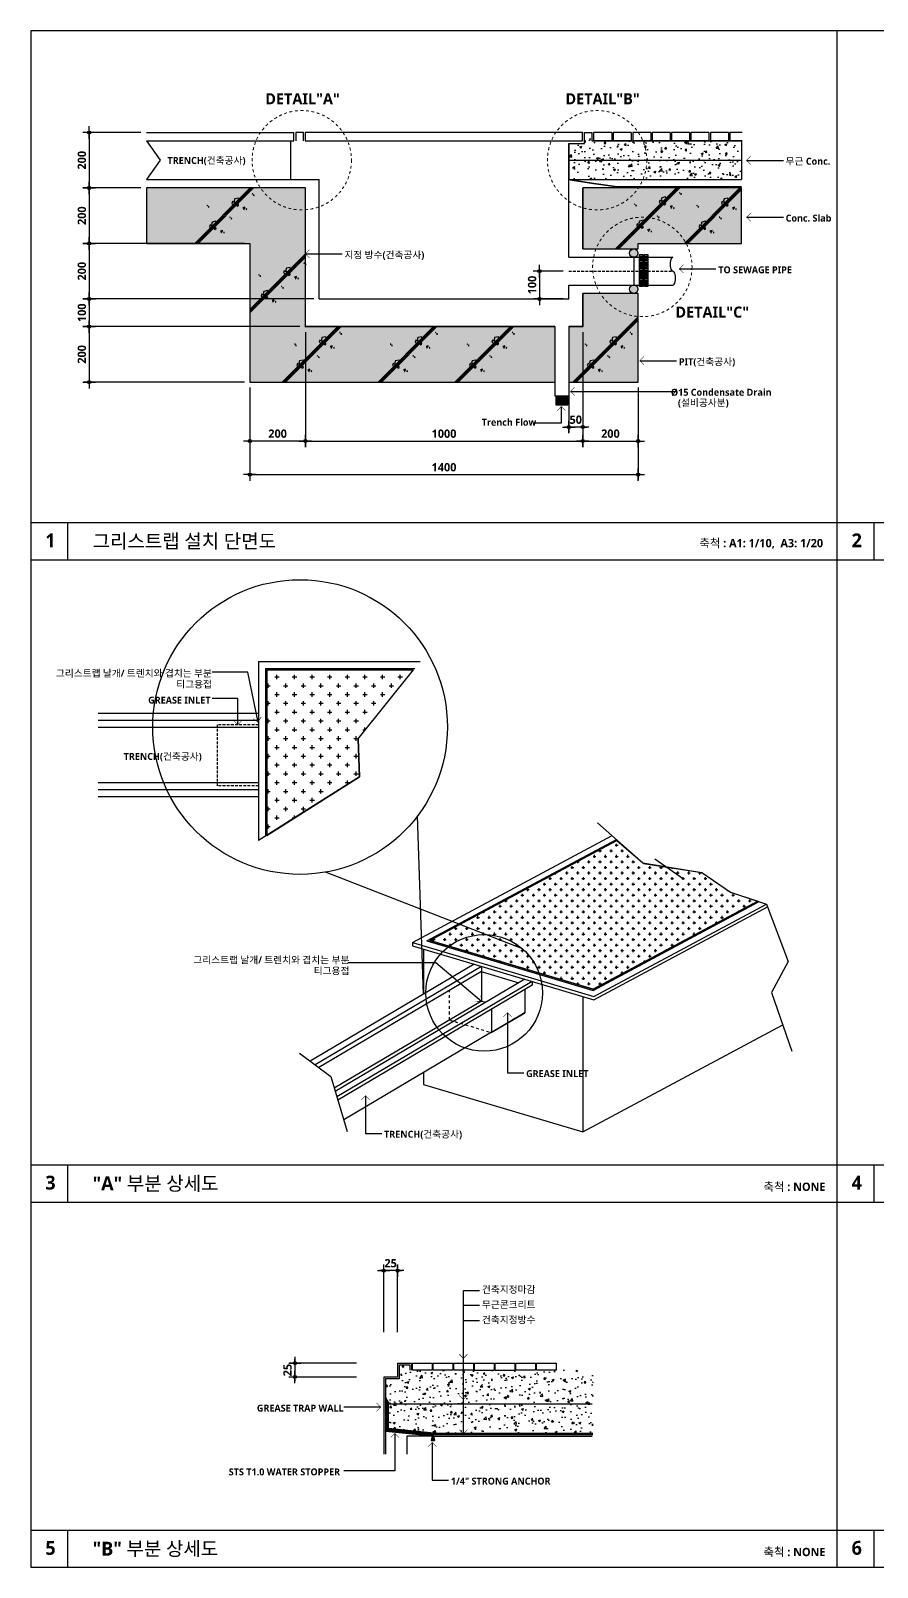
# Model space of a CAD drawing. Header units: millimetres. Extents: x 200 to 163856, y 0 to 163394.
# Drawn here: x 50600 to 53652, y 200 to 5740 of the extents above; entities that cross this region are included whole.
import ezdxf
from ezdxf.enums import TextEntityAlignment as Align

# ---------------------------------------------------------------- set-up
doc = ezdxf.new("R2010")
doc.units = ezdxf.units.MM
doc.header["$LTSCALE"] = 10
doc.linetypes.add('DASHEDX2', pattern=[1.5, 1, -0.5])
doc.linetypes.add('HIDDEN', pattern=[2, 1, -1])
doc.layers.get('DEFPOINTS').update_dxf_attribs({"color": 181})
for name, color, linetype in [('253', 253, 'Continuous'), ('A-ANNO-GRA1', 7, 'Continuous'), ('A-ANNO-LEAD', 4, 'Continuous'), ('A-ANNO-SYMB', 7, 'Continuous'), ('A-ANNO-TEXT1', 7, 'Continuous'), ('A-COLS-PATT', 8, 'Continuous'), ('A-FIN3', 8, 'Continuous'), ('A-SECT-PATT', 6, 'Continuous'), ('A-ST-AXIS-DIM', 7, 'Continuous'), ('DIM', 4, 'Continuous'), ('HA1', 1, 'Continuous'), ('HAT', 5, 'Continuous'), ('HATCH', 7, 'Continuous')]:
    doc.layers.add(name, color=color, linetype=linetype)
doc.layers.add('집수정', color=7, linetype='Continuous', lineweight=0)
doc.styles.add('2020음성 1차', font='')
doc.styles.get('2020음성 1차').set_extended_font_data('NanumGothic', bold=True)
doc.linetypes.add('STD_WIREMESH_050', pattern='A,4,-1,["X",Standard,S=0.5,R=0,X=-0.24,Y=-0.25],-1', length=6)
doc.dimstyles.new('NDIM10', dxfattribs={"dimscale": 10, "dimtxt": 3, "dimasz": 0.75, "dimexe": 2, "dimexo": 2, "dimgap": 1, "dimtad": 1, "dimdec": 1, "dimdsep": 46, "dimtxsty": '2020음성 1차', "dimblk": 'Z_DOT', "dimcen": 3, "dimdle": 3, "dimclrd": 256, "dimclre": 256, "dimclrt": 3, "dimadec": 0, "dimazin": 0, "dimtfac": 1, "dimtdec": 1, "dimtix": 1, "dimtmove": 2, "dimatfit": 3, "dimfxl": 1, "dimtolj": 1, "dimtzin": 0, "dimlwd": -1, "dimlwe": -1, "dimarcsym": 0})

# ---------------------------------------------------------------- blocks, each defined once
blk = doc.blocks.new('Z_DOT')
at = {"layer": 'DIM', "color": 0}
for p, q in [((-3, 0), (3, 0)), ((0, -3), (0, 3))]:
    blk.add_line(p, q, dxfattribs=at)
for radius in [0.75, 0.375]:
    blk.add_circle((0, 0), radius, dxfattribs=at)
blk = doc.blocks.new('*D6554')
at = {"layer": 'A-ST-AXIS-DIM'}
for p, q in [((50997.4, 5373.1), (50790.9, 5373.1)), ((50810.9, 5365.6), (50810.9, 5180.6)), ((50997.4, 5173.1), (50790.9, 5173.1))]:
    blk.add_line(p, q, dxfattribs=at)
at = {"layer": 'DEFPOINTS', "color": 0}
for p in [(51017.4, 5373.1), (50810.9, 5173.1), (51017.4, 5173.1)]:
    blk.add_point(p, dxfattribs=at)
at = {"layer": 'A-ST-AXIS-DIM', "linetype": 'ByBlock', "xscale": 7.5, "yscale": 7.5, "zscale": 7.5}
for p, rotation in [((50810.9, 5373.1), 90), ((50810.9, 5173.1), 270)]:
    blk.add_blockref('Z_DOT', p, dxfattribs=dict(at, rotation=rotation))
at = {"layer": 'A-ST-AXIS-DIM', "color": 3, "insert": (50784.4, 5273.1), "char_height": 30, "attachment_point": 5, "rotation": 90, "style": '2020음성 1차'}
blk.add_mtext('\\A1;200', dxfattribs=at)
blk = doc.blocks.new('*D6555')
at = {"layer": 'A-ST-AXIS-DIM'}
for p, q in [((50997.4, 5173.1), (50790.9, 5173.1)), ((50810.9, 5165.6), (50810.9, 4980.6)), ((50997.4, 4973.1), (50790.9, 4973.1))]:
    blk.add_line(p, q, dxfattribs=at)
at = {"layer": 'DEFPOINTS', "color": 0}
for p in [(51017.4, 5173.1), (50810.9, 4973.1), (51017.4, 4973.1)]:
    blk.add_point(p, dxfattribs=at)
at = {"layer": 'A-ST-AXIS-DIM', "linetype": 'ByBlock', "xscale": 7.5, "yscale": 7.5, "zscale": 7.5}
for p, rotation in [((50810.9, 5173.1), 90), ((50810.9, 4973.1), 270)]:
    blk.add_blockref('Z_DOT', p, dxfattribs=dict(at, rotation=rotation))
at = {"layer": 'A-ST-AXIS-DIM', "color": 3, "insert": (50784.4, 5073.1), "char_height": 30, "attachment_point": 5, "rotation": 90, "style": '2020음성 1차'}
blk.add_mtext('\\A1;200', dxfattribs=at)
blk = doc.blocks.new('*D6556')
at = {"layer": 'A-ST-AXIS-DIM'}
for p, q in [((51370.2, 4973.1), (50790.9, 4973.1)), ((50810.9, 4965.6), (50810.9, 4780.6)), ((51620.2, 4773.1), (50790.9, 4773.1))]:
    blk.add_line(p, q, dxfattribs=at)
at = {"layer": 'DEFPOINTS', "color": 0}
for p in [(51390.2, 4973.1), (50810.9, 4773.1), (51640.2, 4773.1)]:
    blk.add_point(p, dxfattribs=at)
at = {"layer": 'A-ST-AXIS-DIM', "linetype": 'ByBlock', "xscale": 7.5, "yscale": 7.5, "zscale": 7.5}
for p, rotation in [((50810.9, 4973.1), 90), ((50810.9, 4773.1), 270)]:
    blk.add_blockref('Z_DOT', p, dxfattribs=dict(at, rotation=rotation))
at = {"layer": 'A-ST-AXIS-DIM', "color": 3, "insert": (50784.4, 4873.1), "char_height": 30, "attachment_point": 5, "rotation": 90, "style": '2020음성 1차'}
blk.add_mtext('\\A1;200', dxfattribs=at)
blk = doc.blocks.new('*D6557')
at = {"layer": 'A-ST-AXIS-DIM'}
for p, q in [((51570.2, 4673.1), (50790.9, 4673.1)), ((50810.9, 4665.6), (50810.9, 4480.6)), ((51370.2, 4473.1), (50790.9, 4473.1))]:
    blk.add_line(p, q, dxfattribs=at)
at = {"layer": 'DEFPOINTS', "color": 0}
for p in [(51590.2, 4673.1), (50810.9, 4473.1), (51390.2, 4473.1)]:
    blk.add_point(p, dxfattribs=at)
at = {"layer": 'A-ST-AXIS-DIM', "linetype": 'ByBlock', "xscale": 7.5, "yscale": 7.5, "zscale": 7.5}
for p, rotation in [((50810.9, 4673.1), 90), ((50810.9, 4473.1), 270)]:
    blk.add_blockref('Z_DOT', p, dxfattribs=dict(at, rotation=rotation))
at = {"layer": 'A-ST-AXIS-DIM', "color": 3, "insert": (50784.4, 4573.1), "char_height": 30, "attachment_point": 5, "rotation": 90, "style": '2020음성 1차'}
blk.add_mtext('\\A1;200', dxfattribs=at)
blk = doc.blocks.new('*D6558')
at = {"layer": 'A-ST-AXIS-DIM'}
for p, q in [((51370.2, 4773.1), (50790.9, 4773.1)), ((50810.9, 4765.6), (50810.9, 4680.6)), ((51370.2, 4673.1), (50790.9, 4673.1))]:
    blk.add_line(p, q, dxfattribs=at)
at = {"layer": 'DEFPOINTS', "color": 0}
for p in [(51390.2, 4773.1), (50810.9, 4673.1), (51390.2, 4673.1)]:
    blk.add_point(p, dxfattribs=at)
at = {"layer": 'A-ST-AXIS-DIM', "linetype": 'ByBlock', "xscale": 7.5, "yscale": 7.5, "zscale": 7.5}
for p, rotation in [((50810.9, 4773.1), 90), ((50810.9, 4673.1), 270)]:
    blk.add_blockref('Z_DOT', p, dxfattribs=dict(at, rotation=rotation))
at = {"layer": 'A-ST-AXIS-DIM', "color": 3, "insert": (50784.4, 4723.1), "char_height": 30, "attachment_point": 5, "rotation": 90, "style": '2020음성 1차'}
blk.add_mtext('\\A1;100', dxfattribs=at)
blk = doc.blocks.new('*D6559')
at = {"layer": 'A-ST-AXIS-DIM'}
for p, q in [((51590.2, 4653.1), (51590.2, 4240.6)), ((52590.2, 4653.1), (52590.2, 4240.6)), ((51597.7, 4260.6), (52582.7, 4260.6))]:
    blk.add_line(p, q, dxfattribs=at)
at = {"layer": 'DEFPOINTS', "color": 0}
for p in [(51590.2, 4673.1), (52590.2, 4673.1), (52590.2, 4260.6)]:
    blk.add_point(p, dxfattribs=at)
at = {"layer": 'A-ST-AXIS-DIM', "linetype": 'ByBlock', "xscale": 7.5, "yscale": 7.5, "zscale": 7.5, "rotation": 180}
blk.add_blockref('Z_DOT', (51590.2, 4260.6), dxfattribs=at)
at = {"layer": 'A-ST-AXIS-DIM', "linetype": 'ByBlock', "xscale": 7.5, "yscale": 7.5, "zscale": 7.5}
blk.add_blockref('Z_DOT', (52590.2, 4260.6), dxfattribs=at)
at = {"layer": 'A-ST-AXIS-DIM', "color": 3, "insert": (52090.2, 4287), "char_height": 30, "attachment_point": 5, "style": '2020음성 1차'}
blk.add_mtext('\\A1;1000', dxfattribs=at)
blk = doc.blocks.new('*D6560')
at = {"layer": 'A-ST-AXIS-DIM'}
for p, q in [((52590.2, 4453.1), (52590.2, 4240.6)), ((52790.2, 4453.1), (52790.2, 4240.6)), ((52597.7, 4260.6), (52782.7, 4260.6))]:
    blk.add_line(p, q, dxfattribs=at)
at = {"layer": 'DEFPOINTS', "color": 0}
for p in [(52590.2, 4473.1), (52790.2, 4473.1), (52790.2, 4260.6)]:
    blk.add_point(p, dxfattribs=at)
at = {"layer": 'A-ST-AXIS-DIM', "linetype": 'ByBlock', "xscale": 7.5, "yscale": 7.5, "zscale": 7.5, "rotation": 180}
blk.add_blockref('Z_DOT', (52590.2, 4260.6), dxfattribs=at)
at = {"layer": 'A-ST-AXIS-DIM', "linetype": 'ByBlock', "xscale": 7.5, "yscale": 7.5, "zscale": 7.5}
blk.add_blockref('Z_DOT', (52790.2, 4260.6), dxfattribs=at)
at = {"layer": 'A-ST-AXIS-DIM', "color": 3, "insert": (52690.2, 4287.1), "char_height": 30, "attachment_point": 5, "style": '2020음성 1차'}
blk.add_mtext('\\A1;200', dxfattribs=at)
blk = doc.blocks.new('*D6561')
at = {"layer": 'A-ST-AXIS-DIM'}
for p, q in [((51390.2, 4453.1), (51390.2, 4240.6)), ((51590.2, 4453.1), (51590.2, 4240.6)), ((51582.7, 4260.6), (51397.7, 4260.6))]:
    blk.add_line(p, q, dxfattribs=at)
at = {"layer": 'DEFPOINTS', "color": 0}
for p in [(51390.2, 4473.1), (51590.2, 4473.1), (51390.2, 4260.6)]:
    blk.add_point(p, dxfattribs=at)
at = {"layer": 'A-ST-AXIS-DIM', "linetype": 'ByBlock', "xscale": 7.5, "yscale": 7.5, "zscale": 7.5, "rotation": 180}
blk.add_blockref('Z_DOT', (51390.2, 4260.6), dxfattribs=at)
at = {"layer": 'A-ST-AXIS-DIM', "linetype": 'ByBlock', "xscale": 7.5, "yscale": 7.5, "zscale": 7.5}
blk.add_blockref('Z_DOT', (51590.2, 4260.6), dxfattribs=at)
at = {"layer": 'A-ST-AXIS-DIM', "color": 3, "insert": (51490.2, 4287.1), "char_height": 30, "attachment_point": 5, "style": '2020음성 1차'}
blk.add_mtext('\\A1;200', dxfattribs=at)
blk = doc.blocks.new('*D6562')
at = {"layer": 'A-ST-AXIS-DIM'}
for p, q in [((51390.2, 4240.6), (51390.2, 4119.6)), ((52790.2, 4240.6), (52790.2, 4119.6)), ((51397.7, 4139.6), (52782.7, 4139.6))]:
    blk.add_line(p, q, dxfattribs=at)
at = {"layer": 'DEFPOINTS', "color": 0}
for p in [(51390.2, 4260.6), (52790.2, 4260.6), (52790.2, 4139.6)]:
    blk.add_point(p, dxfattribs=at)
at = {"layer": 'A-ST-AXIS-DIM', "linetype": 'ByBlock', "xscale": 7.5, "yscale": 7.5, "zscale": 7.5, "rotation": 180}
blk.add_blockref('Z_DOT', (51390.2, 4139.6), dxfattribs=at)
at = {"layer": 'A-ST-AXIS-DIM', "linetype": 'ByBlock', "xscale": 7.5, "yscale": 7.5, "zscale": 7.5}
blk.add_blockref('Z_DOT', (52790.2, 4139.6), dxfattribs=at)
at = {"layer": 'A-ST-AXIS-DIM', "color": 3, "insert": (52090.2, 4166), "char_height": 30, "attachment_point": 5, "style": '2020음성 1차'}
blk.add_mtext('\\A1;1400', dxfattribs=at)
blk = doc.blocks.new('*D6563')
at = {"layer": 'A-ST-AXIS-DIM'}
for p, q in [((52520.2, 4873.1), (52414.4, 4873.1)), ((52434.4, 4865.6), (52434.4, 4780.6)), ((52520.2, 4773.1), (52414.4, 4773.1))]:
    blk.add_line(p, q, dxfattribs=at)
at = {"layer": 'DEFPOINTS', "color": 0}
for p in [(52540.2, 4873.1), (52434.4, 4773.1), (52540.2, 4773.1)]:
    blk.add_point(p, dxfattribs=at)
at = {"layer": 'A-ST-AXIS-DIM', "linetype": 'ByBlock', "xscale": 7.5, "yscale": 7.5, "zscale": 7.5}
for p, rotation in [((52434.4, 4873.1), 90), ((52434.4, 4773.1), 270)]:
    blk.add_blockref('Z_DOT', p, dxfattribs=dict(at, rotation=rotation))
at = {"layer": 'A-ST-AXIS-DIM', "color": 3, "insert": (52407.9, 4823.1), "char_height": 30, "attachment_point": 5, "rotation": 90, "style": '2020음성 1차'}
blk.add_mtext('\\A1;100', dxfattribs=at)
blk = doc.blocks.new('*D6564')
at = {"layer": 'A-ST-AXIS-DIM'}
for p, q in [((52540.2, 4453.1), (52540.2, 4291)), ((52590.2, 4453.1), (52590.2, 4291)), ((52532.7, 4311), (52525.2, 4311)), ((52590.2, 4311), (52540.2, 4311)), ((52597.7, 4311), (52605.2, 4311))]:
    blk.add_line(p, q, dxfattribs=at)
at = {"layer": 'DEFPOINTS', "color": 0}
for p in [(52540.2, 4473.1), (52590.2, 4473.1), (52540.2, 4311)]:
    blk.add_point(p, dxfattribs=at)
at = {"layer": 'A-ST-AXIS-DIM', "linetype": 'ByBlock', "xscale": 7.5, "yscale": 7.5, "zscale": 7.5}
blk.add_blockref('Z_DOT', (52540.2, 4311), dxfattribs=at)
at = {"layer": 'A-ST-AXIS-DIM', "linetype": 'ByBlock', "xscale": 7.5, "yscale": 7.5, "zscale": 7.5, "rotation": 180}
blk.add_blockref('Z_DOT', (52590.2, 4311), dxfattribs=at)
at = {"layer": 'A-ST-AXIS-DIM', "color": 3, "insert": (52565.2, 4337.5), "char_height": 30, "attachment_point": 5, "style": '2020음성 1차'}
blk.add_mtext('\\A1;50', dxfattribs=at)
blk = doc.blocks.new('GRV8')
at = {"layer": 'HATCH'}
for p, q in [((-8.3, 3.4), (-10.2, -1.5)), ((-1.7, 0.3), (-8.3, 3.4)), ((-3.4, 10.2), (-4.7, 4.5)), ((-4.7, 4.5), (-3.5, 2.2)), ((-3.5, 2.2), (6.1, 3.2)), ((6.1, 12.4), (-3.4, 10.2)), ((-1.8, -1.9), (-1.7, 0.3)), ((7.7, 8.3), (6.1, 12.4)), ((6.1, 3.2), (7.7, 8.3)), ((-10.2, -1.5), (-4.8, -4.6)), ((-4.8, -4.6), (-1.8, -1.9)), ((4.2, -3.8), (1.1, -5.9)), ((1.1, -5.9), (3.5, -8.3)), ((3.5, -8.3), (6.2, -6.2)), ((6.6, -4.2), (4.2, -3.8)), ((6.2, -6.2), (6.6, -4.2))]:
    blk.add_line(p, q, dxfattribs=at)
blk = doc.blocks.new('GRV5')
at = {"layer": 'HATCH'}
for p, q in [((-1.2, 1.8), (-2.5, 1.4)), ((-2.5, 1.4), (-1.4, 0.8)), ((-1.4, 0.8), (-1.2, 1.8)), ((1, -1.5), (0.4, -2.1)), ((0.4, -2.1), (2.7, -2.3)), ((2.9, -1.7), (1, -1.5)), ((2.7, -2.3), (2.9, -1.7))]:
    blk.add_line(p, q, dxfattribs=at)
blk = doc.blocks.new('GRV4')
at = {"layer": 'HATCH'}
for p, q in [((0.4, 4.1), (-4.7, 2.4)), ((-4.7, 2.4), (0.1, 1.7)), ((0.1, 1.7), (0.4, 4.1)), ((-1.6, -0.6), (-3, -1)), ((-3, -1), (-1.6, -1.7)), ((-1.6, -1.7), (-1.6, -0.6)), ((5.1, -0.6), (3.1, -1.3)), ((3.1, -1.3), (4.8, -2.3)), ((4.8, -2.3), (5.1, -0.6))]:
    blk.add_line(p, q, dxfattribs=at)
blk = doc.blocks.new('*D6565')
at = {"layer": 'A-ST-AXIS-DIM'}
for p, q in [((51552.6, 943.4), (51552.6, 950.9)), ((51774.4, 935.9), (51532.6, 935.9)), ((51552.6, 935.9), (51552.6, 885.9)), ((51774.4, 885.9), (51532.6, 885.9)), ((51552.6, 878.4), (51552.6, 870.9))]:
    blk.add_line(p, q, dxfattribs=at)
at = {"layer": 'DEFPOINTS', "color": 0}
for p in [(51794.4, 935.9), (51552.6, 885.9), (51794.4, 885.9)]:
    blk.add_point(p, dxfattribs=at)
at = {"layer": 'A-ST-AXIS-DIM', "linetype": 'ByBlock', "xscale": 7.5, "yscale": 7.5, "zscale": 7.5}
for p, rotation in [((51552.6, 935.9), 270), ((51552.6, 885.9), 90)]:
    blk.add_blockref('Z_DOT', p, dxfattribs=dict(at, rotation=rotation))
at = {"layer": 'A-ST-AXIS-DIM', "color": 3, "insert": (51526, 910.9), "char_height": 30, "attachment_point": 5, "rotation": 90, "style": '2020음성 1차'}
blk.add_mtext('\\A1;25', dxfattribs=at)
blk = doc.blocks.new('*D6566')
at = {"layer": 'A-ST-AXIS-DIM'}
for p, q in [((51872.7, 1047.9), (51872.7, 1289.7)), ((51922.7, 1047.9), (51922.7, 1289.7)), ((51865.2, 1269.7), (51857.7, 1269.7)), ((51922.7, 1269.7), (51872.7, 1269.7)), ((51930.2, 1269.7), (51937.7, 1269.7))]:
    blk.add_line(p, q, dxfattribs=at)
at = {"layer": 'DEFPOINTS', "color": 0}
for p in [(51872.7, 1269.7), (51872.7, 1027.9), (51922.7, 1027.9)]:
    blk.add_point(p, dxfattribs=at)
at = {"layer": 'A-ST-AXIS-DIM', "linetype": 'ByBlock', "xscale": 7.5, "yscale": 7.5, "zscale": 7.5}
blk.add_blockref('Z_DOT', (51872.7, 1269.7), dxfattribs=at)
at = {"layer": 'A-ST-AXIS-DIM', "linetype": 'ByBlock', "xscale": 7.5, "yscale": 7.5, "zscale": 7.5, "rotation": 180}
blk.add_blockref('Z_DOT', (51922.7, 1269.7), dxfattribs=at)
at = {"layer": 'A-ST-AXIS-DIM', "color": 3, "insert": (51897.7, 1296.2), "char_height": 30, "attachment_point": 5, "style": '2020음성 1차'}
blk.add_mtext('\\A1;25', dxfattribs=at)

msp = doc.modelspace()

# ---------------------------------------------------------------- hatches: boundary and pattern name
at = {"layer": '253'}
h = msp.add_hatch(dxfattribs=at)
h.set_pattern_fill('CROSS', color=256, scale=5, style=0)
h.set_pattern_definition([(0, (-22148.524, 140), (31.75, 31.75), [15.875, -47.625]), (90, (-22140.587, 132.062), (-31.75, 31.75), [15.875, -47.625])])
h.paths.add_polyline_path([(51980.66662, 3435.32995), (51451.74202, 3435.32995), (51451.74202, 2838.7708), (51785.24202, 3049.32995), (51781.24202, 3186.82995)])
h = msp.add_hatch(dxfattribs=at)
h.set_pattern_fill('CROSS', color=256, scale=80, style=0)
h.set_pattern_definition([(0, (-138672.296, -71616.787), (20, 20), [10, -30]), (90, (-138667.296, -71621.787), (-20, 20), [10, -30])])
h.paths.add_polyline_path([(52713.85626, 2820.2176), (52806.65764, 2739.98327), (53019.90278, 2705.11256), (53123.50278, 2633.51256), (53221.34726, 2601.67428), (52627.67222, 2284.27658), (52039.08868, 2459.46523)])
at = {"layer": 'A-ANNO-TEXT1'}
h = msp.add_hatch(color=256, dxfattribs=at)
edge = h.paths.add_edge_path()
edge.add_arc((52774.44551, 4938.22069), 14.87927, 0, 360)
edge = h.paths.add_edge_path()
edge.add_arc((52774.44551, 4807.97923), 14.87927, 0, 360)
msp.add_hatch(color=256, dxfattribs=at).paths.add_polyline_path([(51887.07598, 794.69787), (51882.0855, 794.69787), (51882.0855, 812.6038), (51892.0754, 794.69787)])
at = {"layer": 'HA1'}
h = msp.add_hatch(color=253, dxfattribs=at)
h.paths.add_polyline_path([(52590.24877, 4953.09996), (52790.24877, 4953.09996), (52790.24877, 4973.09996), (53163.14155, 4973.09996), (53163.14155, 5173.09996), (52590.24877, 5173.09996)])
h.paths.add_polyline_path([(52540.24877, 4673.09996), (52540.24877, 4473.09996), (52790.24877, 4473.09996), (52790.24877, 4793.09996), (52590.24877, 4793.09996), (52590.24877, 4673.09996)])
h.paths.add_polyline_path([(52490.24877, 4673.09996), (51590.24877, 4673.09996), (51590.24877, 5173.09996), (51017.35599, 5173.09996), (51017.35599, 4973.09996), (51390.24877, 4973.09996), (51390.24877, 4473.09996), (52490.24877, 4473.09996)])
at = {"layer": 'HAT'}
h = msp.add_hatch(dxfattribs=at)
h.set_pattern_fill('AR-CONC', color=256, scale=0.4, style=0)
h.set_pattern_definition([(50, (-22256.624, 5722.976), (72.873868, -6.375634), [7.62, -83.82]), (355, (-22256.62, 5722.98), (-14.09737, 76.42274), [6.096, -67.056234]), (100.45144, (-22250.55, 5722.445), (58.7765, 70.0471), [6.476, -71.2361]), (46.1842, (-22256.62, 5743.3), (108.43162, -16.81693), [11.43, -125.73]), (96.63556, (-22247.59, 5741.9), (94.96165, 98.97045), [9.71401, -106.85424]), (351.18415, (-22256.62, 5743.3), (94.96165, 98.97045), [9.14399, -100.5839]), (21, (-22246.464, 5738.216), (60.645757, -40.90608), [7.62, -83.82]), (326, (-22246.46, 5738.22), (24.72081, 73.67519), [6.096, -67.056]), (71.45144, (-22241.41, 5734.81), (85.36657, 32.76911), [6.476, -71.235975]), (37.5, (-22256.624, 5722.976), (1.235441, 33.822016), [0, -66.2432, 0, -68.072, 0, -67.31]), (7.5, (-22256.624, 5722.976), (26.727865, 40.07223), [0, -38.8112, 0, -64.7192, 0, -25.654]), (327.5, (-22279.28, 5722.976), (54.236238, -2.291498), [0, -25.4, 0, -79.248, 0, -105.156]), (317.5, (-22289.44, 5722.976), (59.251673, 10.170596), [0, -33.02, 0, -52.6288, 0, -74.676])])
h.paths.add_polyline_path([(53163.14155, 5343.09996), (52623.62536, 5343.09996), (52623.62536, 5373.09996), (52596.60358, 5373.09996), (52596.60358, 5333.49131), (52540.24877, 5333.49131), (52540.24877, 5203.09996), (53163.14155, 5203.09996)])
h = msp.add_hatch(dxfattribs=at)
h.set_pattern_fill('AR-CONC', color=256, scale=0.4, style=0)
h.set_pattern_definition([(50, (-21832.953, 1286.27), (72.87387, -6.375634), [7.62, -83.82]), (355, (-21832.95, 1286.27), (-14.09737, 76.42274), [6.096, -67.05623]), (100.45144, (-21826.88, 1285.74), (58.7765, 70.0471), [6.476, -71.2361]), (46.1842, (-21832.95, 1306.59), (108.43162, -16.81693), [11.43, -125.73]), (96.63556, (-21823.92, 1305.19), (94.96165, 98.97045), [9.71401, -106.85424]), (351.18415, (-21832.95, 1306.59), (94.96165, 98.97045), [9.14399, -100.5839]), (21, (-21822.793, 1301.51), (60.645757, -40.90608), [7.62, -83.82]), (326, (-21822.79, 1301.51), (24.72081, 73.67519), [6.096, -67.056]), (71.45144, (-21817.74, 1298.1), (85.36657, 32.76911), [6.476, -71.235975]), (37.5, (-21832.953, 1286.272), (1.235441, 33.822016), [0, -66.2432, 0, -68.072, 0, -67.31]), (7.5, (-21832.953, 1286.272), (26.727865, 40.07223), [0, -38.8112, 0, -64.7192, 0, -25.654]), (327.5, (-21855.61, 1286.272), (54.236238, -2.291498), [0, -25.4, 0, -79.248, 0, -105.156]), (317.5, (-21865.77, 1286.27), (59.251673, 10.170596), [0, -33.02, 0, -52.6288, 0, -74.676])])
h.paths.add_polyline_path([(52627.90134, 910.28322), (51966.66717, 910.28322), (51966.66717, 929.91181), (51928.66717, 929.91181), (51928.66717, 879.91181), (51878.66717, 879.91181), (51878.66717, 765.14571), (51882.02785, 765.14571), (51882.02785, 693.44633), (52046.99132, 676.3859), (52046.99132, 680.73141), (52627.90134, 680.73141)])

# ---------------------------------------------------------------- linework, layer by layer
at = {"layer": 'A-ANNO-GRA1'}
for p, q in [((53507.08024, 5740), (53507.08024, 200)), ((50600, 3966.54134), (57694.9654, 3966.54134)), ((50733.95856, 3832.61301), (50733.95856, 3966.54134)), ((53641.0388, 3832.61301), (53641.0388, 3966.54134)), ((50600, 3832.61302), (57694.9654, 3832.61302)), ((50600, 1650.70305), (57694.9654, 1650.70305)), ((50733.95856, 1516.77473), (50733.95856, 1650.70305)), ((53641.0388, 1516.77473), (53641.0388, 1650.70305)), ((50600, 1516.77473), (57694.9654, 1516.77473)), ((50600, 333.92833), (57810, 333.92833)), ((50733.95856, 200), (50733.95856, 333.92833)), ((53641.0388, 200), (53641.0388, 333.92833))]:
    msp.add_line(p, q, dxfattribs=at)
at = {"layer": 'A-ANNO-LEAD'}
for p, q in [((51382.24202, 3427.82995), (51254.24202, 3427.82995)), ((51419.70659, 3247.62061), (51382.24202, 3427.82995)), ((51346.74202, 3332.32995), (51253.74202, 3332.32995)), ((51346.74202, 3237.82995), (51346.74202, 3332.32995)), ((52016.30278, 2266.51866), (51994.94447, 2909.07287)), ((52373.11646, 2429.3721), (51663.05319, 2706.28366)), ((52218.59002, 1143.59898), (52159.86589, 1143.59898)), ((52218.59002, 1089.03516), (52159.86589, 1089.03516))]:
    msp.add_line(p, q, dxfattribs=at)
at = {"layer": 'A-ANNO-LEAD', "const_width": 1.8}
for points in [[(53196.16324, 5287.80095), (53181.16324, 5272.80095), (53196.16324, 5257.80095)], [(53196.16324, 5082.8399), (53181.16324, 5067.8399), (53196.16324, 5052.8399)], [(51605.24877, 4950.2647), (51590.24877, 4935.2647), (51605.24877, 4920.2647)], [(52953.24958, 4896.47201), (52938.24958, 4881.47201), (52953.24958, 4866.47201)], [(52811.34535, 4565.07113), (52796.34535, 4550.07113), (52811.34535, 4535.07113)], [(52561.29043, 4454.54434), (52546.29043, 4439.54434), (52561.29043, 4424.54434)], [(52528.16892, 4370.30046), (52513.16892, 4385.30046), (52498.16892, 4370.30046)], [(51331.74202, 3252.82995), (51346.74202, 3237.82995), (51361.74202, 3252.82995)], [(51401.52303, 3259.29181), (51419.26938, 3247.66998), (51430.89121, 3265.41633)], [(52203.73251, 2239.716), (52224.87858, 2241.40232), (52223.19226, 2262.54839)], [(52334.23994, 2184.79915), (52319.23994, 2199.79915), (52304.23994, 2184.79915)], [(51821.97482, 1885.24369), (51806.97482, 1900.24369), (51791.97482, 1885.24369)], [(52174.86589, 968.32658), (52159.86589, 953.32658), (52144.86589, 968.32658)], [(51846.97148, 792.27317), (51861.97148, 777.27317), (51846.97148, 762.27317)], [(52174.86589, 819.4649), (52159.86589, 804.4649), (52144.86589, 819.4649)], [(51897.54183, 667.93097), (51912.54183, 682.93097), (51927.54183, 667.93097)], [(52174.86589, 695.73141), (52159.86589, 680.73141), (52144.86589, 695.73141)], [(52062.93604, 634.69889), (52047.93604, 649.69889), (52032.93604, 634.69889)]]:
    msp.add_lwpolyline(points, dxfattribs=at)
at = {"layer": 'A-ANNO-LEAD'}
for points in [[(53181.27198, 5272.69221), (53313.81534, 5272.69221)], [(53181.27198, 5067.73116), (53313.81534, 5067.73116)], [(51590.35751, 4935.15597), (51722.90087, 4935.15597)], [(52938.35832, 4881.36327), (53070.90168, 4881.36327)], [(52796.45408, 4549.9624), (52928.99745, 4549.9624)], [(52546.39917, 4439.4356), (52928.99745, 4439.4356)], [(52513.06019, 4385.19173), (52513.06019, 4325.32879), (52410.51513, 4325.32879)], [(51743.59722, 2380.90863), (52061.19387, 2380.90863), (52224.87858, 2241.40232)], [(52319.23994, 2199.52873), (52319.23994, 1983.22292), (52377.96407, 1983.22292)], [(51806.97482, 1899.97328), (51806.97482, 1764.53511), (51865.69895, 1764.53511)], [(52159.86589, 680.73141), (52159.86589, 1198.1628), (52218.59002, 1198.1628)], [(51861.86275, 777.16443), (51729.31938, 777.16443)], [(51912.54183, 682.66055), (51912.54183, 547.22239), (51729.31938, 547.22239)], [(52047.93604, 649.42847), (52047.93604, 513.99031), (52106.66017, 513.99031)]]:
    msp.add_lwpolyline(points, dxfattribs=at)
at = {"layer": 'A-ANNO-SYMB'}
for centre, radius in [((51571.24161, 3229.53194), 531.24206), ((52234.81854, 2270.84654), 210.37269)]:
    msp.add_circle(centre, radius, dxfattribs=at)
at = {"layer": 'A-ANNO-TEXT1'}
for p, q in [((51017.35599, 5373.09996), (51549.17858, 5373.09996)), ((51017.35599, 5343.09996), (51549.17858, 5343.09996)), ((51017.35599, 5343.09996), (51066.45844, 5273.81875)), ((51537.42302, 5203.09996), (51537.42302, 5343.09996)), ((51549.17858, 5343.09996), (51549.17858, 5373.09996)), ((52540.24877, 5203.09996), (52540.24877, 5333.49131)), ((52695.45848, 5373.09996), (52630.42643, 5373.09996)), ((52630.42643, 5343.09996), (52630.42643, 5373.09996)), ((52630.42643, 5343.09996), (52630.42643, 5373.09996)), ((52695.45848, 5343.09996), (52630.42643, 5343.09996)), ((52695.45848, 5373.09996), (52695.45848, 5343.09996)), ((52700.45848, 5373.09996), (52700.45848, 5343.09996)), ((52765.49052, 5373.09996), (52700.45848, 5373.09996)), ((52765.49052, 5343.09996), (52700.45848, 5343.09996)), ((52765.49052, 5373.09996), (52765.49052, 5343.09996)), ((52770.49052, 5373.09996), (52770.49052, 5343.09996)), ((52835.52257, 5373.09996), (52770.49052, 5373.09996)), ((52835.52257, 5343.09996), (52770.49052, 5343.09996)), ((52835.52257, 5373.09996), (52835.52257, 5343.09996)), ((52905.55461, 5373.09996), (52840.52257, 5373.09996)), ((52840.52257, 5373.09996), (52840.52257, 5343.09996)), ((52905.55461, 5343.09996), (52840.52257, 5343.09996)), ((52905.55461, 5373.09996), (52905.55461, 5343.09996)), ((52910.55461, 5373.09996), (52910.55461, 5343.09996)), ((52975.58666, 5373.09996), (52910.55461, 5373.09996)), ((52975.58666, 5343.09996), (52910.55461, 5343.09996)), ((52975.58666, 5373.09996), (52975.58666, 5343.09996)), ((52980.58666, 5373.09996), (52980.58666, 5343.09996)), ((53045.6187, 5373.09996), (52980.58666, 5373.09996)), ((53045.6187, 5343.09996), (52980.58666, 5343.09996)), ((53045.6187, 5373.09996), (53045.6187, 5343.09996)), ((53050.6187, 5373.09996), (53050.6187, 5343.09996)), ((53115.65075, 5373.09996), (53050.6187, 5373.09996)), ((53115.65075, 5343.09996), (53050.6187, 5343.09996)), ((53115.65075, 5373.09996), (53115.65075, 5343.09996)), ((53120.65075, 5373.09996), (53120.65075, 5343.09996)), ((53164.9922, 5373.09996), (53120.65075, 5373.09996)), ((53164.9922, 5343.09996), (53120.65075, 5343.09996)), ((51066.45844, 5273.81875), (51017.35599, 5203.09996)), ((51017.35599, 5203.09996), (51640.24877, 5203.09996)), ((51640.24877, 4773.09996), (51640.24877, 5203.09996)), ((52540.24877, 5203.09996), (53163.14155, 5203.09996)), ((52540.24877, 4923.09996), (52540.24877, 5203.09996)), ((52642.18199, 5203.09996), (53163.14155, 5203.09996)), ((52590.24877, 4953.09996), (52790.24877, 4953.09996)), ((52540.24877, 4923.09996), (52795.18223, 4923.09996)), ((52774.44551, 4923.34142), (52774.44551, 4823.09996)), ((52795.18223, 4927.27568), (52806.79558, 4927.27568)), ((52795.18223, 4922.27568), (52806.79558, 4922.27568)), ((52795.18223, 4917.27568), (52806.79558, 4917.27568)), ((52795.18223, 4912.27568), (52806.79558, 4912.27568)), ((52795.18223, 4907.27568), (52806.79558, 4907.27568)), ((52795.18223, 4902.27568), (52806.79558, 4902.27568)), ((52795.18223, 4897.27568), (52806.79558, 4897.27568)), ((52795.18223, 4892.27568), (52806.79558, 4892.27568)), ((52795.18223, 4887.27568), (52806.79558, 4887.27568)), ((52795.18223, 4882.27568), (52806.79558, 4882.27568)), ((52795.18223, 4877.27568), (52806.79558, 4877.27568)), ((52806.79558, 4923.09996), (52813.23894, 4923.09996)), ((52813.23894, 4927.27568), (52824.85229, 4927.27568)), ((52813.23894, 4922.27568), (52824.85229, 4922.27568)), ((52813.23894, 4917.27568), (52824.85229, 4917.27568)), ((52813.23894, 4917.27568), (52824.85229, 4917.27568)), ((52813.23894, 4912.27568), (52824.85229, 4912.27568)), ((52813.23894, 4907.27568), (52824.85229, 4907.27568)), ((52813.23894, 4907.27568), (52824.85229, 4907.27568)), ((52813.23894, 4902.27568), (52824.85229, 4902.27568)), ((52813.23894, 4897.27568), (52824.85229, 4897.27568)), ((52813.23894, 4897.27568), (52824.85229, 4897.27568)), ((52813.23894, 4892.27568), (52824.85229, 4892.27568)), ((52813.23894, 4887.27568), (52824.85229, 4887.27568)), ((52813.23894, 4887.27568), (52824.85229, 4887.27568)), ((52813.23894, 4882.27568), (52824.85229, 4882.27568)), ((52813.23894, 4877.27568), (52824.85229, 4877.27568)), ((52813.23894, 4877.27568), (52824.85229, 4877.27568)), ((52824.85229, 4923.09996), (52915.35599, 4923.09996)), ((52540.24877, 4823.09996), (52795.18223, 4823.09996)), ((52540.24877, 4773.09996), (52540.24877, 4823.09996)), ((52795.18223, 4872.27568), (52806.79558, 4872.27568)), ((52795.18223, 4867.27568), (52806.79558, 4867.27568)), ((52795.18223, 4862.27568), (52806.79558, 4862.27568)), ((52795.18223, 4857.27568), (52806.79558, 4857.27568)), ((52795.18223, 4852.27568), (52806.79558, 4852.27568)), ((52795.18223, 4847.27568), (52806.79558, 4847.27568)), ((52795.18223, 4842.27568), (52806.79558, 4842.27568)), ((52795.18223, 4837.27568), (52806.79558, 4837.27568)), ((52795.18223, 4832.27568), (52806.79558, 4832.27568)), ((52795.18223, 4827.27568), (52806.79558, 4827.27568)), ((52795.18223, 4822.27568), (52806.79558, 4822.27568)), ((52806.79558, 4823.09996), (52813.23894, 4823.09996)), ((52813.23894, 4872.27568), (52824.85229, 4872.27568)), ((52813.23894, 4867.27568), (52824.85229, 4867.27568)), ((52813.23894, 4867.27568), (52824.85229, 4867.27568)), ((52813.23894, 4862.27568), (52824.85229, 4862.27568)), ((52813.23894, 4857.27568), (52824.85229, 4857.27568)), ((52813.23894, 4857.27568), (52824.85229, 4857.27568)), ((52813.23894, 4852.27568), (52824.85229, 4852.27568)), ((52813.23894, 4847.27568), (52824.85229, 4847.27568)), ((52813.23894, 4847.27568), (52824.85229, 4847.27568)), ((52813.23894, 4842.27568), (52824.85229, 4842.27568)), ((52813.23894, 4837.27568), (52824.85229, 4837.27568)), ((52813.23894, 4837.27568), (52824.85229, 4837.27568)), ((52813.23894, 4832.27568), (52824.85229, 4832.27568)), ((52813.23894, 4827.27568), (52824.85229, 4827.27568)), ((52813.23894, 4827.27568), (52824.85229, 4827.27568)), ((52813.23894, 4822.27568), (52824.85229, 4822.27568)), ((52824.85229, 4823.09996), (52915.35599, 4823.09996)), ((51640.24877, 4773.09996), (52540.24877, 4773.09996)), ((52490.24877, 4673.09996), (52490.24877, 4423.09996)), ((52490.24877, 4673.09996), (52490.24877, 4473.09996)), ((52540.24877, 4673.09996), (52540.24877, 4423.09996)), ((52540.24877, 4673.09996), (52540.24877, 4473.09996)), ((52490.24877, 4423.09996), (52540.24877, 4423.09996)), ((52493.85599, 4423.09996), (52493.85599, 4391.09996)), ((52493.85599, 4421.09996), (52536.64156, 4421.09996)), ((52493.85599, 4419.09996), (52536.64156, 4419.09996)), ((52493.85599, 4417.09996), (52536.64156, 4417.09996)), ((52493.85599, 4415.09996), (52536.64156, 4415.09996)), ((52493.85599, 4413.09996), (52536.64156, 4413.09996)), ((52493.85599, 4411.09996), (52536.64156, 4411.09996)), ((52493.85599, 4409.09996), (52536.64156, 4409.09996)), ((52493.85599, 4407.09996), (52536.64156, 4407.09996)), ((52493.85599, 4405.09996), (52536.64156, 4405.09996)), ((52493.85599, 4403.09996), (52536.64156, 4403.09996)), ((52493.85599, 4401.09996), (52536.64156, 4401.09996)), ((52493.85599, 4399.09996), (52536.64156, 4399.09996)), ((52493.85599, 4397.09996), (52536.64156, 4397.09996)), ((52493.85599, 4397.09996), (52536.64156, 4397.09996)), ((52493.85599, 4397.09996), (52536.64156, 4397.09996)), ((52493.85599, 4395.09996), (52536.64156, 4395.09996)), ((52493.85599, 4393.09996), (52536.64156, 4393.09996)), ((52493.85599, 4391.09996), (52536.64156, 4391.09996)), ((52536.64156, 4423.09996), (52536.64156, 4391.09996)), ((51421.74202, 3465.32995), (52004.74202, 3465.32995)), ((51421.74202, 3465.32995), (51421.74202, 2819.82995)), ((51446.74202, 3440.32995), (51984.67918, 3440.32995)), ((51446.74202, 3440.32995), (51446.74202, 2835.61399)), ((51451.74202, 3435.32995), (51980.66662, 3435.32995)), ((51451.74202, 3435.32995), (51451.74202, 2838.7708)), ((51421.74202, 3277.82995), (50843.74202, 3277.82995)), ((51421.74202, 3252.82995), (50843.74202, 3252.82995)), ((51421.74202, 3227.82995), (50843.74202, 3227.82995)), ((51781.24202, 3186.82995), (51785.24202, 3049.32995)), ((51785.24202, 3049.32995), (51421.74202, 2819.82995)), ((51421.74202, 3027.82995), (50843.74202, 3027.82995)), ((51421.74202, 3002.82995), (50843.74202, 3002.82995)), ((51421.74202, 2977.82995), (50843.74202, 2977.82995)), ((52643.50278, 2884.31256), (52809.90278, 2737.11256)), ((51976.30278, 2453.11256), (52695.99081, 2837.88084)), ((52028.62436, 2458.40645), (52711.97034, 2823.7451)), ((52039.08868, 2459.46523), (52713.85626, 2820.2176)), ((52809.90278, 2737.11256), (53019.90278, 2705.11256)), ((52850.02285, 2754.25972), (52953.62285, 2682.65972)), ((53123.50278, 2633.51256), (53252.99118, 2591.37745)), ((52627.67222, 2284.27658), (53221.34726, 2601.67428)), ((52628.1076, 2279.97357), (53226.62125, 2599.95814)), ((52630.2845, 2258.4585), (53252.99118, 2591.37745)), ((52630.2845, 2245.93823), (53258.64894, 2581.88199)), ((53252.99118, 2591.37745), (53331.50278, 2383.91256)), ((51976.30278, 2453.11256), (52630.2845, 2258.4585)), ((51976.30278, 2453.11256), (51976.30278, 2440.59229)), ((51976.30278, 2440.59229), (52630.2845, 2245.93823)), ((52028.62436, 2458.40645), (52628.1076, 2279.97357)), ((52039.08868, 2459.46523), (52627.67222, 2284.27658)), ((52016.30278, 2428.68651), (52016.30278, 2266.51866)), ((53331.50278, 2383.91256), (53271.50278, 2272.71256)), ((52198.74023, 2374.385), (51607.56438, 2024.85162)), ((52224.87858, 2366.60507), (51625.04899, 2011.95514)), ((52224.87858, 2348.01765), (51639.03667, 2001.63796)), ((52224.19195, 2347.61168), (52360.11138, 2307.15601)), ((52224.87858, 2366.60507), (52224.87858, 2348.01765)), ((52224.87858, 2348.01765), (52224.87858, 2241.40232)), ((52381.70869, 2319.92545), (51698.22985, 1915.81781)), ((52407.84705, 2312.14551), (51704.10809, 1896.05906)), ((52407.84705, 2298.20495), (51707.63504, 1884.20381)), ((52381.70869, 2282.75062), (52381.70869, 2198.99608)), ((52407.84705, 2312.14551), (52407.84705, 2298.20495)), ((53271.50278, 2272.71256), (53343.90278, 2060.31256)), ((52224.87858, 2241.40232), (51694.63654, 1927.89612)), ((52224.87858, 2241.40232), (52241.4761, 2237.01277)), ((52590.2845, 2258.4585), (52590.2845, 1769.55329)), ((52261.70869, 2211.80049), (52261.70869, 2128.04594)), ((52381.70869, 2198.99608), (52261.70869, 2128.04594)), ((52261.70869, 2128.97531), (51728.58971, 1813.76811)), ((52590.2845, 1769.55329), (53311.5676, 2155.17434)), ((51569.09576, 2053.2257), (51682.16128, 1969.82966)), ((51682.16128, 1969.82966), (51741.38607, 1770.75527)), ((52016.30278, 1983.87879), (52016.30278, 1940.39579)), ((52016.30278, 1940.39579), (52590.2845, 1769.55329)), ((51922.66717, 935.91181), (51972.66717, 935.91181)), ((51922.66717, 935.91181), (51922.66717, 885.91181)), ((51928.66717, 929.91181), (51966.66717, 929.91181)), ((51928.66717, 929.91181), (51928.66717, 879.91181)), ((51966.66717, 929.91181), (51966.66717, 910.28322)), ((51972.66717, 935.91181), (51972.66717, 910.28322)), ((51922.66717, 885.91181), (51872.66717, 885.91181)), ((51872.66717, 885.91181), (51872.66717, 607.84743)), ((51928.66717, 879.91181), (51878.66717, 879.91181)), ((51878.66717, 879.91181), (51878.66717, 607.84743)), ((51887.07598, 794.75227), (51892.0754, 794.75227)), ((52052.00044, 672.67509), (51956.24512, 672.67509)), ((51956.24512, 672.67509), (51956.24512, 608.10365)), ((52047.07881, 672.67509), (52043.50061, 657.37753)), ((52052.00044, 672.67509), (52624.58115, 672.67509)), ((52052.6069, 672.67509), (52056.18511, 657.37753)), ((52043.50061, 657.37753), (52056.18511, 657.37753))]:
    msp.add_line(p, q, dxfattribs=at)
at = {"layer": 'A-ANNO-TEXT1', "linetype": 'DASHEDX2'}
for p, q in [((52540.24877, 4873.09996), (52915.35599, 4873.09996)), ((51421.74202, 3237.82995), (51271.74202, 3237.82995)), ((51271.74202, 3237.82995), (51271.74202, 3017.82995)), ((51421.74202, 3017.82995), (51271.74202, 3017.82995))]:
    msp.add_line(p, q, dxfattribs=at)
at = {"layer": 'A-ANNO-TEXT1', "linetype": 'HIDDEN'}
for p, q in [((52109.6861, 2173.29463), (52109.6861, 2279.90997)), ((52109.6861, 2173.29463), (52261.70869, 2128.04594)), ((52381.70869, 2199.92545), (52260.66316, 2128.35714))]:
    msp.add_line(p, q, dxfattribs=at)
at = {"layer": 'A-ANNO-TEXT1'}
for points in [[(51583.00143, 5343.09996), (51583.00143, 5373.09996), (51555.97966, 5373.09996), (51555.97966, 5343.1105)], [(52540.24877, 5333.49131), (52596.60358, 5333.49131), (52596.60358, 5373.09996), (52623.62536, 5373.09996), (52623.62536, 5343.1105)], [(52623.62536, 5343.09996), (53163.14155, 5343.09996), (53163.14155, 5203.09996)], [(52490.24877, 4673.09996), (51590.24877, 4673.09996), (51590.24877, 5173.09996), (51017.35599, 5173.09996), (51017.35599, 4973.09996), (51390.24877, 4973.09996), (51390.24877, 4473.09996), (52490.24877, 4473.09996)], [(53163.14155, 4973.09996), (53163.14155, 5173.09996), (52590.24877, 5173.09996), (52590.24877, 4953.09996)], [(52790.24877, 4953.09996), (52790.24877, 4973.09996), (53163.14155, 4973.09996)], [(52790.24877, 4793.09996), (52590.24877, 4793.09996), (52590.24877, 4673.09996), (52540.24877, 4673.09996)], [(52540.24877, 4473.09996), (52790.24877, 4473.09996), (52790.24877, 4793.09996)], [(51980.66662, 3435.32995), (51451.74202, 3435.32995), (51451.74202, 2838.7708), (51785.24202, 3049.32995), (51781.24202, 3186.82995), (51980.66662, 3435.32995)], [(52713.85626, 2820.2176), (52806.65764, 2739.98327), (53019.90278, 2705.11256), (53123.50278, 2633.51256), (53221.34726, 2601.67428), (52627.67222, 2284.27658), (52039.08868, 2459.46523), (52713.85626, 2820.2176)], [(51878.66717, 765.14571), (51882.02785, 765.14571), (51882.02785, 693.44633), (52046.99132, 676.3859), (52046.99132, 672.36194), (51878.66717, 689.39331)]]:
    msp.add_lwpolyline(points, dxfattribs=at)
for points in [[(51589.80251, 5343.09996), (52589.80251, 5343.09996), (52589.80251, 5373.09996), (51589.80251, 5373.09996)], [(52795.18223, 4932.74473), (52806.79558, 4932.74473), (52806.79558, 4817.27568), (52795.18223, 4817.27568)], [(52813.23894, 4932.74473), (52824.85229, 4932.74473), (52824.85229, 4817.27568), (52813.23894, 4817.27568)], [(51976.72655, 935.76144), (52047.23657, 935.76144), (52047.23657, 910.30046), (51976.72655, 910.30046)], [(52051.29595, 935.61107), (52121.80597, 935.61107), (52121.80597, 910.15009), (52051.29595, 910.15009)], [(52125.86534, 935.61107), (52196.37537, 935.61107), (52196.37537, 910.15009), (52125.86534, 910.15009)], [(52200.43474, 935.4607), (52270.94476, 935.4607), (52270.94476, 909.99972), (52200.43474, 909.99972)], [(52275.00414, 935.4607), (52345.51416, 935.4607), (52345.51416, 909.99972), (52275.00414, 909.99972)], [(52349.57354, 935.61107), (52420.08356, 935.61107), (52420.08356, 910.15009), (52349.57354, 910.15009)], [(52424.14294, 935.61107), (52494.65296, 935.61107), (52494.65296, 910.15009), (52424.14294, 910.15009)], [(52052.6069, 657.37753), (52052.6069, 682.97743), (52047.07881, 682.97743), (52047.07881, 657.37753)]]:
    msp.add_lwpolyline(points, close=True, dxfattribs=at)
at = {"layer": 'A-ANNO-TEXT1', "linetype": 'HIDDEN', "ltscale": 0.5, "const_width": 5}
for points in [[(52540.24877, 5333.49131), (52540.24877, 5203.09996), (52627.29248, 5189.55368), (52713.199, 5177.434), (53163.69738, 5177.434)], [(51590.24877, 5173.09996), (51590.24877, 4673.09996), (52490.24877, 4673.09996)], [(52590.24877, 4953.09996), (52590.24877, 5173.09996)], [(52540.24877, 4673.09996), (52590.24877, 4673.09996), (52590.24877, 4793.09996)]]:
    msp.add_lwpolyline(points, dxfattribs=at)
at = {"layer": 'A-ANNO-TEXT1'}
for points, const_width in [([(51421.74202, 3237.82995), (51421.74202, 3017.82995)], 3), ([(52381.70869, 2282.75062), (52381.70869, 2199.92545), (52381.70869, 2196.38313), (52261.70869, 2126.43444), (52261.70869, 2211.80049)], 1.6), ([(51880.54036, 765.31249), (51880.54036, 812.6993)], 4), ([(51887.07598, 794.69789), (51887.07598, 698.04635), (52055.7118, 680.73141), (52627.90134, 680.73141)], 10)]:
    msp.add_lwpolyline(points, dxfattribs=dict(at, const_width=const_width))
for centre in [(52774.44551, 4938.22069), (52774.44551, 4807.97923)]:
    msp.add_circle(centre, 14.87927, dxfattribs=at)
for centre, major_axis in [((52915.35599, 4898.09996), (0, -25)), ((52915.35599, 4848.09996), (0, 25))]:
    msp.add_ellipse(centre, major_axis=major_axis, ratio=0.3997953342, start_param=3.1415926536, end_param=6.2831853072, dxfattribs=at)
at = {"layer": 'A-COLS-PATT'}
for p, q in [((51191.63764, 4973.09996), (51391.63764, 5173.09996)), ((51197.72001, 4973.09996), (51397.72001, 5173.09996)), ((51203.80238, 4973.09996), (51403.80238, 5173.09996)), ((52708.03178, 4953.09996), (52932.36582, 5177.434)), ((52714.11415, 4953.09996), (52938.44819, 5177.434)), ((52720.19652, 4953.09996), (52944.53056, 5177.434)), ((52957.05918, 4973.09996), (53157.05918, 5173.09996)), ((52963.14155, 4973.09996), (53163.14155, 5173.09996)), ((52969.22392, 4973.09996), (53163.14155, 5167.01759)), ((51390.24877, 4735.2647), (51590.24877, 4935.2647)), ((51390.24877, 4729.18233), (51590.24877, 4929.18233)), ((51390.24877, 4723.09996), (51590.24877, 4923.09996)), ((51506.85522, 4473.09996), (51706.85522, 4673.09996)), ((51512.93759, 4473.09996), (51712.93759, 4673.09996)), ((51519.01996, 4473.09996), (51719.01996, 4673.09996)), ((51852.21426, 4473.09996), (52052.21426, 4673.09996)), ((51858.29663, 4473.09996), (52058.29663, 4673.09996)), ((51864.379, 4473.09996), (52064.379, 4673.09996)), ((52129.33384, 4473.09996), (52329.33384, 4673.09996)), ((52135.41621, 4473.09996), (52335.41621, 4673.09996)), ((52141.49858, 4473.09996), (52341.49858, 4673.09996)), ((52554.37803, 4473.09996), (52790.24877, 4708.9707)), ((52560.4604, 4473.09996), (52790.24877, 4702.88833)), ((52566.54277, 4473.09996), (52790.24877, 4696.80596))]:
    msp.add_line(p, q, dxfattribs=at)
at = {"layer": 'A-FIN3', "linetype": 'STD_WIREMESH_050', "ltscale": 5}
for p, q in [((52540.24877, 5273.09996), (53163.14155, 5273.09996)), ((51880.54036, 789.00589), (52624.58115, 789.00589))]:
    msp.add_line(p, q, dxfattribs=at)
at = {"layer": 'DEFPOINTS'}
msp.add_lwpolyline([(50600, 200), (57694.9654, 200), (57694.9654, 5740), (50600, 5740)], close=True, dxfattribs=at)
at = {"layer": '집수정', "color": 4, "linetype": 'HIDDEN'}
for centre in [(51577.31078, 5273.09996), (52642.18199, 5273.09996), (52805.2376, 4888.37189)]:
    msp.add_circle(centre, 179.15357, dxfattribs=at)

# ---------------------------------------------------------------- block references
at = {"layer": 'A-SECT-PATT', "color": 54, "xscale": 1.433628599973549, "yscale": 1.433628599973549, "zscale": 1.433628599973549}
for name, p in [('GRV5', (52942.75595, 5153.8754)), ('GRV5', (51239.4695, 5107.96513)), ('GRV8', (51339.69339, 5118.9706)), ('GRV4', (51371.4717, 5098.18249)), ('GRV5', (51402.02776, 5149.54136)), ('GRV5', (52780.19768, 5112.29917)), ('GRV8', (52880.42158, 5123.30464)), ('GRV4', (52912.19989, 5102.51653)), ('GRV5', (53004.89104, 5107.96513)), ('GRV8', (53105.11494, 5118.9706)), ('GRV4', (53136.89325, 5098.18249)), ('GRV8', (51258.72685, 5035.02458)), ('GRV5', (51321.06123, 5065.59533)), ('GRV8', (52799.45504, 5039.35861)), ('GRV5', (52861.78941, 5069.92937)), ('GRV8', (53024.1484, 5035.02458)), ('GRV5', (53086.48277, 5065.59533)), ('GRV4', (51290.50516, 5014.23646)), ('GRV4', (52831.23335, 5018.5705)), ('GRV4', (53055.92671, 5014.23646)), ('GRV8', (51526.13978, 4868.9706)), ('GRV5', (51588.47416, 4899.54136)), ('GRV5', (51425.91589, 4857.96513)), ('GRV4', (51557.91809, 4848.18249)), ('GRV8', (51445.17325, 4785.02458)), ('GRV4', (51476.95155, 4764.23646)), ('GRV5', (51507.50762, 4815.59533)), ('GRV5', (51554.68708, 4607.96513)), ('GRV8', (51654.91098, 4618.9706)), ('GRV4', (51686.68929, 4598.18249)), ('GRV5', (51717.24535, 4649.54136)), ('GRV5', (51900.04612, 4607.96513)), ('GRV8', (52000.27002, 4618.9706)), ('GRV4', (52032.04832, 4598.18249)), ('GRV5', (52062.60439, 4649.54136)), ('GRV5', (52177.1657, 4607.96513)), ('GRV8', (52277.38959, 4618.9706)), ('GRV4', (52309.1679, 4598.18249)), ('GRV5', (52339.72397, 4649.54136)), ('GRV5', (52602.20989, 4607.96513)), ('GRV8', (52702.43379, 4618.9706)), ('GRV4', (52734.21209, 4598.18249)), ('GRV5', (52764.76816, 4649.54136)), ('GRV8', (51573.94444, 4535.02458)), ('GRV5', (51636.27881, 4565.59533)), ('GRV8', (51919.30348, 4535.02458)), ('GRV5', (51981.63785, 4565.59533)), ('GRV8', (52196.42306, 4535.02458)), ('GRV5', (52258.75743, 4565.59533)), ('GRV8', (52621.46725, 4535.02458)), ('GRV5', (52683.80162, 4565.59533)), ('GRV4', (51605.72275, 4514.23646)), ('GRV4', (51951.08179, 4514.23646)), ('GRV4', (52228.20136, 4514.23646)), ('GRV4', (52653.24556, 4514.23646))]:
    msp.add_blockref(name, p, dxfattribs=at)

# ---------------------------------------------------------------- texts
at = {"layer": 'A-ANNO-TEXT1', "style": '2020음성 1차'}
for s, p in [('DETAIL"A"', (51579.89949, 5474.54272)), ('DETAIL"B"', (52661.8508, 5474.54272)), ('DETAIL"C"', (53057.38891, 4705.47187))]:
    msp.add_text(s, height=40, dxfattribs=at).set_placement(p, align=Align.CENTER)
for s, height, p in [('TRENCH(건축공사)', 25, (51093.04646, 5272.30533)), ('무근 Conc.', 25, (53322.07169, 5269.33413)), ('Conc. Slab', 25, (53322.07169, 5064.37309)), ('지정 방수(건축공사)', 25, (51731.15722, 4931.79789)), ('TO SEWAGE PIPE', 25, (53079.15803, 4878.0052)), ('PIT(건축공사)', 25, (52937.2538, 4546.60432)), ('Trench Flow', 25, (52225.94892, 4328.23699)), ('그리스트랩 설치 단면도', 50, (50823.24411, 3899.57718)), ('그리스트랩 날개/ 트렌치와 겹치는 부분', 25, (50690.77057, 3423.33254)), ('티그용접', 25, (51124.65384, 3383.7702)), ('GREASE INLET', 25, (51023.42998, 3326.48232)), ('TRENCH(건축공사)', 25, (50935.05564, 3123.45335)), ('그리스트랩 날개/ 트렌치와 겹치는 부분', 25, (51186.41726, 2389.68936)), ('티그용접', 25, (51620.30053, 2350.12702)), ('GREASE INLET', 25, (52386.22043, 1979.86485)), ('TRENCH(건축공사)', 25, (51873.9553, 1761.17703)), ('"A" 부분 상세도', 50, (50823.24411, 1583.73889)), ('건축지정마감', 25, (52226.84637, 1201.58872)), ('무근콘크리트', 25, (52226.84637, 1147.0249)), ('건축지정방수', 25, (52226.84637, 1092.46108)), ('GREASE TRAP WALL', 25, (51415.45633, 773.80635)), ('STS T1.0 WATER STOPPER', 25, (51313.90457, 543.86431)), ('1/4" STRONG ANCHOR', 25, (52114.91652, 510.63223)), ('"B" 부분 상세도', 50, (50823.24411, 266.96416))]:
    msp.add_text(s, height=height, dxfattribs=at).set_placement(p, align=Align.MIDDLE_LEFT)
for s, p in [('Ø15 Condensate Drain', (53271.1634, 4436.39113)), ('(설비공사분)', (53116.72826, 4398.77793))]:
    msp.add_text(s, height=25, dxfattribs=at).set_placement(p, align=Align.MIDDLE_RIGHT)
for s, p in [('1', (50671.24776, 3902.60539)), ('2', (53578.328, 3902.60539)), ('3', (50671.24776, 1586.7671)), ('4', (53578.328, 1586.7671)), ('5', (50671.24776, 269.99238)), ('6', (53578.328, 269.99238))]:
    msp.add_text(s, height=50, dxfattribs=at).set_placement(p, align=Align.MIDDLE_CENTER)
at = {"layer": 'A-ANNO-TEXT1', "linetype": 'Continuous', "style": '2020음성 1차'}
for s, p in [('축척 : A1: 1/10,  A3: 1/20', (53457.08024, 3892.61302)), ('축척 : NONE', (53465.61663, 1571.82951)), ('축척 : NONE', (53465.61663, 255.05478))]:
    msp.add_text(s, height=30, dxfattribs=at).set_placement(p, align=Align.MIDDLE_RIGHT)

# ---------------------------------------------------------------- dimensions: what is measured, and where the dimension line sits
at = {"layer": 'A-ST-AXIS-DIM'}
for base, p1, p2, picture, middle in [((50810.85599, 5173.09996), (51017.35599, 5373.09996), (51017.35599, 5173.09996), '*D6554', (50784.36451, 5273.09996)), ((50810.85599, 4973.09996), (51017.35599, 5173.09996), (51017.35599, 4973.09996), '*D6555', (50784.36451, 5073.09996)), ((50810.85599, 4773.09996), (51390.24877, 4973.09996), (51640.24877, 4773.09996), '*D6556', (50784.36451, 4873.09996)), ((52434.35599, 4773.09996), (52540.24877, 4873.09996), (52540.24877, 4773.09996), '*D6563', (52407.90712, 4823.09996)), ((50810.85599, 4673.09996), (51390.24877, 4773.09996), (51390.24877, 4673.09996), '*D6558', (50784.40712, 4723.09996)), ((50810.85599, 4473.09996), (51590.24877, 4673.09996), (51390.24877, 4473.09996), '*D6557', (50784.36451, 4573.09996))]:
    dim = msp.add_linear_dim(base=base, p1=p1, p2=p2, angle=90, dimstyle='NDIM10', override={"dimtxsty": '2020음성 1차'}, dxfattribs=at)
    dim.commit()
    dim.dimension.update_dxf_attribs({"geometry": picture, "text_midpoint": middle})
for base, p1, p2, picture, middle in [((52590.24877, 4260.59996), (51590.24877, 4673.09996), (52590.24877, 4673.09996), '*D6559', (52090.24877, 4287.04882)), ((51390.24877, 4260.59996), (51590.24877, 4473.09996), (51390.24877, 4473.09996), '*D6561', (51490.24877, 4287.09144)), ((52540.24877, 4310.97379), (52590.24877, 4473.09996), (52540.24877, 4473.09996), '*D6564', (52565.24877, 4337.46527)), ((52790.24877, 4260.59996), (52590.24877, 4473.09996), (52790.24877, 4473.09996), '*D6560', (52690.24877, 4287.09144)), ((52790.24877, 4139.59996), (51390.24877, 4260.59996), (52790.24877, 4260.59996), '*D6562', (52090.24877, 4166.04882))]:
    dim = msp.add_linear_dim(base=base, p1=p1, p2=p2, dimstyle='NDIM10', override={"dimtxsty": '2020음성 1차'}, dxfattribs=at)
    dim.commit()
    dim.dimension.update_dxf_attribs({"geometry": picture, "text_midpoint": middle})
dim = msp.add_linear_dim(base=(51872.66717, 1269.67241), p1=(51922.66717, 1027.89892), p2=(51872.66717, 1027.89892), text='25', dimstyle='NDIM10', override={"dimtxsty": '2020음성 1차'}, dxfattribs=at)
dim.commit()
dim.dimension.update_dxf_attribs({"geometry": '*D6566', "text_midpoint": (51897.66717, 1296.2065)})
dim = msp.add_linear_dim(base=(51552.58244, 885.91181), p1=(51794.35593, 935.91181), p2=(51794.35593, 885.91181), angle=90, text='25', dimstyle='NDIM10', override={"dimtxsty": '2020음성 1차'}, dxfattribs=at)
dim.commit()
dim.dimension.update_dxf_attribs({"geometry": '*D6565', "text_midpoint": (51526.04835, 910.91181)})

doc.saveas('drawing.dxf')
